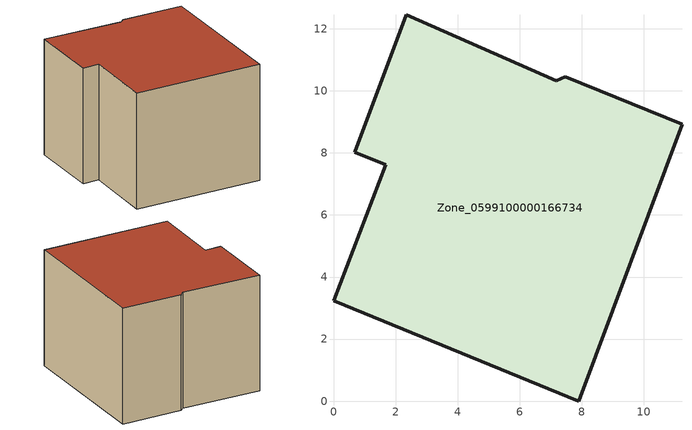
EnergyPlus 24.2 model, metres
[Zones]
Zone_0599100000166734
 floor ground (C_G): 2.34,12.45 7.18,10.33 7.47,10.46 11.23,8.92 7.9,0 0,3.23 1.69,7.62 0.68,8.02 z0.23
 wall outside (C_F): 7.9,0 11.23,8.92 7.47,10.46 7.18,10.33 2.34,12.45 0.68,8.02 1.69,7.62 0,3.23 7.9,0 z0.23:8.05
 roof outside (C_R): 7.47,10.46 7.18,10.33 2.34,12.45 0.68,8.02 1.69,7.62 0,3.23 7.9,0 11.23,8.92 z8.05
[BUILDING]
Pand.0599100000166734: North Axis=0; Terrain=City; Loads Convergence Tolerance Value=0.04; Temperature Convergence Tolerance Value=0.4; Solar Distribution=FullExterior; Maximum Number of Warmup Days=25; Minimum Number of Warmup Days=1
[Site:Location]
Rotterdam.The.Hague.AP_ZH_NLD Design_Conditions: Latitude=51.96; Longitude=4.45; Time Zone=1; Elevation=-4.5
[SITE:GROUNDTEMPERATURE:BUILDINGSURFACE]
18, 18, 18, 18, 18, 18, 18, 18, 18, 18, 18, 18
[MATERIAL] Thermal Absorptance=0.9; Solar Absorptance=0.7; Visible Absorptance=0.7
Name | Roughness | Thickness | Conductivity | Density | Specific Heat
G.TC.1946 | MediumSmooth | 0.15 | 1 | 540 | 1210
F.TC.1946 | Rough | 0.3 | 0.857143 | 1920 | 840
R.TC.1946 | MediumRough | 0.2 | 0.909091 | 1500 | 1000
[CONSTRUCTION]
C_G: G.TC.1946
C_F: F.TC.1946
C_R: R.TC.1946
[ZONE]
Zone_0599100000166734: Type=1; Multiplier=1; Ceiling Height=Autocalculate; Volume=Autocalculate; Floor Area=autocalculate; Part of Total Floor Area=Yes
[ZONEINFILTRATION:DESIGNFLOWRATE]
Infil_Zone_0599100000166734: Zone or ZoneList or Space or SpaceList=Zone_0599100000166734; Schedule=AlwaysOn; Design Flow Rate Calculation Method=Flow/Area; Flow Rate per Floor Area=0.003; Constant Term Coefficient=1; Temperature Term Coefficient=0; Velocity Term Coefficient=0; Velocity Squared Term Coefficient=0
[HVACTEMPLATE:ZONE:IDEALLOADSAIRSYSTEM]
Zone_0599100000166734: Maximum Heating Supply Air Temperature=50; Minimum Cooling Supply Air Temperature=13; Maximum Heating Supply Air Humidity Ratio=0.0156; Minimum Cooling Supply Air Humidity Ratio=0.0077; Heating Limit=NoLimit; Cooling Limit=NoLimit; Dehumidification Control Type=ConstantSensibleHeatRatio; Cooling Sensible Heat Ratio=0.7; Dehumidification Setpoint=60; Humidification Control Type=None; Humidification Setpoint=30; Outdoor Air Method=None; Outdoor Air Flow Rate per Person=0.00944; Outdoor Air Flow Rate per Zone Floor Area=0; Outdoor Air Flow Rate per Zone=0; Demand Controlled Ventilation Type=None; Outdoor Air Economizer Type=NoEconomizer; Heat Recovery Type=None; Sensible Heat Recovery Effectiveness=0.7; Latent Heat Recovery Effectiveness=0.65
[ZONECONTROL:THERMOSTAT]
ThermostatControl_Zone_0599100000166734: Zone or ZoneList=Zone_0599100000166734; Control Type Schedule=DualSetpointControlType; Control 1=Thermostat_Zone_0599100000166734; Temperature Difference Between Cutout And Setpoint=0
[THERMOSTATSETPOINT:DUALSETPOINT]
Thermostat_Zone_0599100000166734: Heating Setpoint Temperature Schedule=HeatingSetpoint_Zone_0599100000166734; Cooling Setpoint Temperature Schedule=CoolingSetpoint_Zone_0599100000166734
[SCHEDULE:COMPACT]
HeatingSetpoint_Zone_0599100000166734: Through: 12/31, For: AllDays, Until: 24:00, 21
CoolingSetpoint_Zone_0599100000166734: Through: 12/31, For: AllDays, Until: 24:00, 24
DualSetpointControlType: Through: 12/31, For: AllDays, Until: 24:00, 4
AlwaysOn: Through: 12/31, For: AllDays, Until: 24:00, 1
